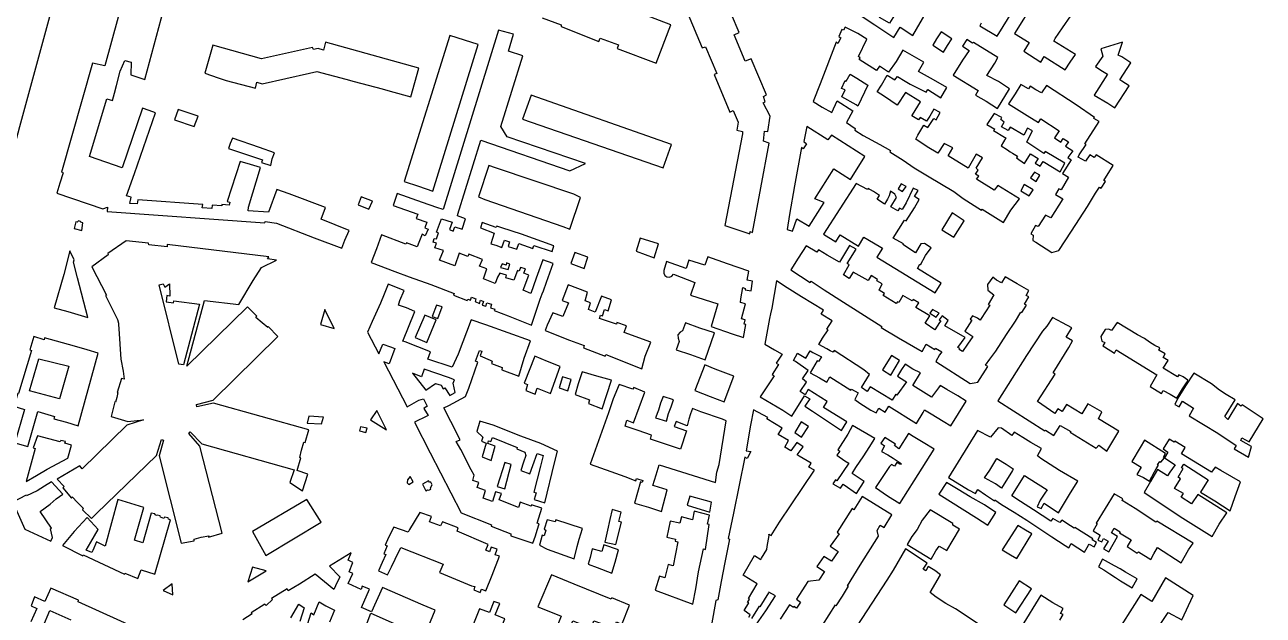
# Model space of a CAD drawing. Extents: x 144 to 1672, y -10 to 1743.
# Drawn here: x 671 to 1672, y 562 to 1038 of the extents above; entities that cross this region are included whole.
import ezdxf

# ---------------------------------------------------------------- set-up
doc = ezdxf.new("R2010")
doc.units = 0

msp = doc.modelspace()

# ---------------------------------------------------------------- linework, layer by layer
at = {"layer": ''}
for points in [[(756.350767, 1081.24081), (735.644156, 1005.376998), (725.798248, 1007.315902), (700.559188, 919.496016), (701.836166, 918.937555), (699.261359, 910.527894), (696.8663, 902.377583), (733.908397, 889.623868), (737.677112, 891.156649), (737.615391, 887.549407), (864.985833, 878.355685), (865.301739, 879.49109), (874.489351, 878.111329), (904.758491, 866.376928), (927.094276, 857.855718), (929.65219, 864.471235), (929.65219, 864.471235)], [(929.65219, 864.471235), (933.160703, 872.321619), (910.485964, 881.461677), (914.03919, 890.886665), (884.548038, 901.943116), (874.543252, 905.415812), (868.015854, 887.143305), (851.615501, 888.148571), (851.896351, 890.978365), (861.400443, 923.020846), (853.466721, 925.516573), (844.978186, 928.011587), (834.53997, 895.730098), (836.571312, 895.131337), (836.011244, 892.65992), (830.251848, 893.181758), (830.191403, 892.065182), (822.460294, 892.706776), (822.099665, 889.97681), (814.428345, 890.458716), (814.749132, 893.329403), (762.271503, 897.14219), (761.834669, 893.694798), (755.795801, 894.077084), (757.011878, 899.298273), (753.168531, 900.116495), (759.5721, 918.190489), (776.560886, 967.209748), (771.416942, 969.225072), (766.117178, 970.942116), (749.631751, 922.779764), (723.248966, 931.920738), (737.183146, 978.689385), (741.784529, 977.212186), (743.424088, 983.190535), (745.119569, 989.248685), (747.975459, 1000.946156), (751.74784, 1009.633605), (756.927982, 1008.156108), (756.543565, 997.952168), (767.905264, 994.139499), (788.808184, 1071.438142)], [(1257.309936, 871.474295), (1259.081765, 870.737966), (1272.673535, 942.791659), (1267.984381, 944.357704), (1268.866603, 952.389048), (1271.417078, 952.268002), (1273.478954, 964.563605), (1267.760787, 975.46817), (1269.457499, 976.14585), (1267.962924, 980.491305), (1270.398421, 981.885072), (1257.995872, 1010.949154), (1253.308884, 1008.93886), (1244.331092, 1030.368543), (1248.439156, 1032.059814), (1235.85719, 1061.503172)], [(1378.434876, 1036.453876), (1388.653593, 1029.827846), (1399.41203, 1048.381589), (1388.693966, 1054.190625), (1381.967016, 1059.34103), (1369.763148, 1039.762223), (1361.686727, 1044.207828), (1365.629485, 1050.475383), (1354.65684, 1057.989896), (1342.977477, 1065.047748), (1337.278771, 1051.530627), (1347.110695, 1045.646203), (1357.935717, 1038.248517), (1373.433322, 1028.105321), (1378.434876, 1036.453876), (1378.434876, 1036.453876)], [(1516.009641, 1008.139203), (1520.291699, 1014.465461), (1502.674928, 1025.200463), (1503.813569, 1027.312357), (1509.833128, 1036.030601), (1516.471844, 1045.700489), (1502.35902, 1055.361004), (1498.125334, 1049.96373), (1486.852886, 1056.616239), (1470.866256, 1031.410417), (1482.876717, 1023.967225), (1478.426717, 1017.053313), (1492.152777, 1008.186295), (1495.032966, 1012.804928), (1511.96723, 1002.129146), (1516.009641, 1008.139203), (1516.009641, 1008.139203)], [(648.740455, 884.996555), (652.755811, 900.471341), (654.013651, 901.510469), (654.809689, 904.902792), (654.215425, 905.80317), (656.194988, 913.199309), (659.070405, 924.050585), (660.998174, 931.630355), (662.060587, 932.970938), (662.616763, 935.631952), (661.807076, 936.75596), (666.926136, 956.259545), (691.899751, 1047.930303)], [(1089.222359, 1043.900008), (1104.606553, 1038.35201), (1104.48218, 1037.100754), (1135.014439, 1024.763543), (1136.149517, 1027.712643), (1150.875104, 1022.12507), (1149.700132, 1019.215904), (1181.302381, 1007.420986), (1193.196707, 1038.286762), (1193.196707, 1038.286762)], [(1193.196707, 1038.286762), (1162.209152, 1050.101321)], [(1206.313864, 1048.564024), (1218.576809, 1019.698591), (1221.028076, 1020.71416), (1230.424908, 999.164517), (1228.053469, 998.149906), (1240.814635, 967.889203), (1243.485597, 969.222978), (1247.464286, 959.87397), (1246.606787, 953.357369), (1250.988755, 952.098822), (1250.947872, 950.205898), (1236.880174, 876.311393), (1256.945719, 869.525657), (1257.309936, 871.474295), (1257.309936, 871.474295)], [(1444.087872, 1039.709325), (1443.033044, 1037.580427), (1457.030709, 1029.081479), (1470.025801, 1050.473002)], [(1083.979751, 806.195906), (1087.593485, 816.87618), (1089.168278, 821.101321), (1090.227308, 823.631361), (1092.621723, 830.546323), (1098.049858, 845.690104), (1089.661258, 848.484419), (1084.333112, 833.73973), (1079.980164, 821.50417), (1073.902491, 824.058812), (1078.355144, 836.133669), (1074.368511, 837.750249), (1075.687443, 841.177231), (1071.540938, 842.37579), (1070.585505, 839.486469), (1069.148827, 839.96518), (1066.314954, 832.274106), (1059.678112, 834.110575), (1060.23393, 836.079074), (1054.922188, 837.798116), (1053.120413, 834.611864), (1051.185942, 829.51078), (1041.819916, 833.242591), (1043.579, 838.802778), (1044.470423, 841.40375), (1038.60801, 843.412455), (1040.881932, 848.860619), (1029.975445, 853.056223), (1029.016613, 851.326421), (1021.981054, 854.000301), (1018.427351, 843.638319), (1006.271711, 848.168848), (1009.405036, 856.039383), (1002.46509, 858.358974), (1003.855938, 861.919635), (1000.914731, 862.882082), (1001.898174, 865.90111), (1003.634224, 865.451184), (1005.265236, 870.33788), (1003.796629, 870.819601), (1007.741789, 881.759144), (1016.433711, 878.912784), (1014.195463, 872.981637), (1017.332096, 871.716736), (1018.499391, 875.218637), (1024.549427, 873.258732), (1027.247914, 881.581521), (1020.767026, 883.979708), (1021.099132, 885.570132), (1039.558128, 945.128082), (1111.467389, 920.366267), (1124.075493, 926.442788), (1060.873898, 947.924164), (1055.837024, 956.380631), (1073.496385, 1013.331565), (1061.88323, 1017.160313), (1066.077184, 1030.698158), (1053.92098, 1034.113074), (1009.102693, 889.203501), (1003.894729, 890.922489), (992.305511, 894.736263), (971.964848, 902.079966), (968.63502, 892.407393), (988.720437, 885.469952), (987.377535, 882.004064), (995.893713, 878.919303), (994.346733, 874.450669), (997.020497, 873.457425), (994.57895, 868.043275), (992.212629, 869.234936), (989.359383, 862.686427), (988.004445, 859.099804), (979.356607, 862.293399), (978.917036, 861.29676), (959.207034, 868.661096), (955.138014, 857.48213), (950.905395, 846.403032), (969.996727, 839.03901), (981.593665, 834.708337), (999.188916, 828.740096), (1018.036783, 821.39616), (1017.581084, 820.081209), (1028.559288, 815.631112), (1028.999, 816.906154), (1031.189807, 815.929124), (1032.049202, 818.339521), (1035.652829, 817.062407), (1034.857429, 814.910425), (1038.421008, 813.373888), (1039.320451, 816.044706), (1041.670854, 814.946854), (1040.735367, 812.037565), (1043.564866, 811.178952), (1044.300669, 813.869812), (1048.107932, 812.731297), (1047.3281, 809.801972), (1050.79612, 808.724501), (1050.436379, 807.72782), (1061.558258, 803.237736), (1080.406052, 795.754102), (1083.979751, 806.195906), (1083.979751, 806.195906)], [(1468.091176, 888.556872), (1474.92532, 897.915333), (1457.57593, 908.571375), (1454.528489, 904.71719), (1440.123954, 913.731245), (1441.981244, 916.21298), (1439.431513, 917.790902), (1441.568533, 920.915118), (1439.996753, 922.583347), (1445.1021, 930.96079), (1439.850801, 933.800393), (1433.574555, 922.672441), (1417.174779, 932.629497), (1421.193391, 938.928946), (1414.010615, 942.519926), (1408.945429, 934.628423), (1400.202817, 939.824762), (1391.041653, 946.102), (1392.747573, 949.182529), (1397.721122, 957.398383), (1400.905337, 955.516786), (1405.670836, 962.768812), (1407.598134, 961.645233), (1410.726393, 967.437225), (1405.726531, 970.22481), (1402.466655, 964.634455), (1399.670591, 960.617491), (1394.543104, 963.603714), (1393.352647, 961.634543), (1387.913882, 964.731689), (1388.473194, 965.728267), (1394.8529, 976.236493), (1382.89833, 983.698621), (1376.083689, 973.454054), (1365.921042, 980.456251), (1360.015633, 984.245156), (1363.439036, 989.596938), (1367.905609, 997.694305), (1374.30193, 993.836299), (1376.430771, 996.572347), (1382.655507, 992.804237), (1386.597838, 990.414341), (1399.602627, 983.866716), (1400.865064, 986.098289), (1411.391152, 979.52499), (1416.228944, 987.656096), (1405.55906, 994.020916), (1393.312673, 1000.623034), (1397.615288, 1008.116778), (1380.576775, 1017.856625), (1375.187647, 1008.71896), (1369.204034, 1000.052589), (1361.866276, 1004.982778), (1359.27796, 1001.344898), (1345.380339, 1010.343728), (1346.27912, 1011.723311), (1344.906627, 1012.828647), (1351.627421, 1026.89008), (1344.289439, 1031.379215), (1334.04205, 1036.568341), (1332.731573, 1034.055395), (1331.278974, 1034.61993), (1328.805419, 1029.041148), (1330.652862, 1027.87071), (1328.219751, 1023.327691), (1326.775357, 1024.327287), (1313.969535, 990.602096), (1308.142801, 976.500289), (1315.464775, 971.925343), (1323.241811, 967.427002), (1327.689236, 977.10599), (1340.341996, 969.02882), (1335.024463, 959.406156), (1342.062984, 954.711611), (1341.7829, 953.376615), (1348.642004, 949.071329), (1362.085403, 941.644361), (1370.77632, 936.823243), (1370.193106, 935.915487), (1380.854723, 928.987872), (1389.956114, 922.907243), (1400.709747, 916.394695), (1421.853964, 903.705064), (1429.366982, 898.057321), (1444.386002, 888.653784), (1444.921334, 889.586513), (1462.023128, 878.687116), (1468.091176, 888.556872), (1468.091176, 888.556872)], [(1416.6853, 1021.549247), (1420.180599, 1027.003772), (1411.522082, 1032.733924), (1407.811132, 1027.06397), (1404.970537, 1021.820657), (1413.649054, 1016.172319), (1416.6853, 1021.549247), (1416.6853, 1021.549247)], [(989.375465, 1003.288215), (914.043605, 1024.222014), (912.348048, 1018.007199), (908.069801, 1019.145954), (904.273541, 1018.382539), (903.575886, 1020.040345), (862.219801, 1010.897162), (822.993523, 1021.957605), (816.519747, 999.277523), (827.131116, 995.584984), (833.815721, 993.494032), (857.449799, 987.091615), (858.430182, 991.926752), (862.684467, 990.757074), (901.130519, 999.371882), (907.074497, 1000.759858), (930.524984, 994.388475), (937.07403, 992.586974), (959.750439, 986.7239), (966.287467, 984.839585), (983.097118, 980.28871), (989.375465, 1003.288215), (989.375465, 1003.288215)], [(1037.454298, 1022.482435), (1026.256072, 1025.955736), (1014.61894, 1029.728621), (977.645739, 911.93993), (989.262856, 908.047309), (1000.680371, 904.095918), (1037.454298, 1022.482435), (1037.454298, 1022.482435)], [(1466.89184, 986.554551), (1457.946054, 992.515355), (1448.560725, 997.531405), (1454.976028, 1007.403974), (1457.504964, 1012.008816), (1437.657703, 1024.164918), (1437.098531, 1023.441754), (1432.509982, 1026.612307), (1428.950872, 1021.259595), (1434.361427, 1017.635593), (1428.837224, 1009.738337), (1421.430902, 997.63306), (1441.481621, 985.266303), (1439.424064, 981.421591), (1448.031236, 976.751198), (1457.212447, 970.651571), (1466.89184, 986.554551), (1466.89184, 986.554551)], [(1563.65387, 989.169501), (1557.720459, 992.844659), (1556.044589, 993.898257), (1564.848817, 1007.778024), (1557.550831, 1012.434774), (1554.837351, 1013.818198), (1558.319262, 1024.328898), (1540.80603, 1018.934403), (1542.295876, 1013.137064), (1536.368314, 1004.79696), (1540.709481, 1001.799166), (1546.012397, 998.429675), (1535.270827, 981.627162), (1546.359751, 975.134405), (1552.077513, 971.242822), (1563.65387, 989.169501), (1563.65387, 989.169501)], [(1344.235571, 972.774802), (1342.87891, 973.619687), (1331.446801, 980.261307), (1334.107978, 985.889886), (1331.015144, 986.945207), (1333.996014, 993.309048), (1334.778122, 992.884559), (1338.201675, 998.526718), (1343.552487, 995.161192), (1352.390737, 989.657461), (1344.235571, 972.774802), (1344.235571, 972.774802)], [(1193.726084, 941.665495), (1080.301551, 981.62301), (1073.278557, 962.035573), (1186.938998, 922.874227), (1193.726084, 941.665495), (1193.726084, 941.665495)], [(1506.671986, 856.186493), (1516.898058, 871.79184), (1530.020094, 891.642615), (1536.364006, 902.408309), (1539.535731, 907.338128), (1541.103888, 906.391355), (1544.523393, 911.933736), (1543.011046, 912.74078), (1550.800547, 924.851856), (1537.030447, 933.466437), (1535.340914, 931.21213), (1531.949254, 933.311365), (1528.218691, 928.313978), (1522.301048, 931.602956), (1523.215976, 933.337772), (1528.876096, 941.649074), (1527.770833, 942.367102), (1539.347198, 960.306754), (1535.145383, 962.62294), (1535.704617, 963.467844), (1520.849705, 973.766371), (1496.741314, 989.339327), (1492.778821, 983.503856), (1488.277699, 985.917984), (1483.573258, 988.815182), (1482.350807, 986.720295), (1476.026144, 990.219032), (1471.468082, 982.733399), (1466.031595, 974.643509), (1481.082441, 965.038393), (1490.383697, 959.526447), (1492.173353, 962.444281), (1507.124347, 952.704507), (1503.177974, 947.175369), (1508.452864, 943.634259), (1510.32631, 946.488188), (1514.456088, 943.798838), (1512.235122, 940.423203), (1518.056691, 936.593433), (1513.914834, 931.248002), (1516.819575, 929.222856), (1509.816998, 918.307816), (1514.593232, 915.305806), (1508.624789, 905.072776), (1506.8131, 905.917892), (1504.028737, 901.361076), (1509.922326, 897.865553), (1500.175397, 882.592249), (1495.973397, 884.547209), (1490.173234, 875.568409), (1487.990322, 876.373798), (1484.131126, 869.602277), (1486.062381, 868.414834), (1485.725004, 864.30481), (1488.107114, 862.761896), (1501.174882, 854.46499), (1506.671986, 856.186493), (1506.671986, 856.186493)], [(810.953846, 964.567742), (794.92303, 970.096132), (791.837274, 961.592934), (807.971902, 956.132345), (810.953846, 964.567742), (810.953846, 964.567742)], [(1511.533595, 926.669028), (1495.776106, 935.972152), (1494.765485, 934.432966), (1480.77607, 943.464766), (1482.494204, 947.014285), (1485.506633, 952.656659), (1481.420491, 954.817118), (1478.511898, 949.292441), (1467.386986, 955.659487), (1465.789006, 952.915184), (1460.342248, 955.992375), (1462.451687, 959.821094), (1459.762485, 961.85112), (1460.69328, 963.394339), (1454.428439, 966.794257), (1448.476661, 957.933283), (1455.092533, 954.112088), (1454.07812, 952.966062), (1462.740856, 947.670976), (1463.981836, 946.964854), (1460.039016, 940.575557), (1465.226234, 937.307906), (1467.548511, 935.844852), (1469.296204, 934.743319), (1473.398096, 932.159756), (1472.59915, 930.872922), (1479.087, 926.467044), (1483.768936, 934.227028), (1490.053539, 930.441924), (1487.696579, 926.512545), (1491.642902, 924.119655), (1494.103595, 927.961168), (1507.905838, 919.763675), (1511.533595, 926.669028), (1511.533595, 926.669028)], [(1295.090226, 881.66413), (1305.037864, 875.69682), (1317.125757, 894.816679), (1309.447755, 897.847116), (1324.966942, 922.143128), (1338.305962, 913.533746), (1349.938561, 932.13395), (1322.945102, 949.165275), (1320.157148, 945.400766), (1303.003423, 956.201407), (1300.762102, 944.236188), (1302.684932, 942.183601), (1300.148365, 938.276269), (1298.775763, 939.16906), (1293.171916, 908.198273), (1289.02907, 885.300443), (1287.150815, 873.030687), (1291.572647, 871.671335), (1295.090226, 881.66413), (1295.090226, 881.66413)], [(871.027491, 930.170587), (872.686391, 934.953489), (860.530697, 939.364281), (838.729204, 946.769611), (836.835082, 942.525675), (835.539739, 938.400178), (863.05611, 929.278591), (862.356503, 927.126561), (869.691601, 924.810754), (871.027491, 930.170587), (871.027491, 930.170587)], [(1120.101908, 898.932756), (1114.702834, 901.58584), (1051.333457, 922.803868), (1046.053821, 924.860172), (1037.590902, 899.413022), (1042.71086, 897.317884), (1105.960204, 875.52215), (1111.399489, 873.44581), (1120.101908, 898.932756), (1120.101908, 898.932756)], [(1491.431723, 917.014982), (1486.966523, 919.429092), (1483.914715, 914.840483), (1488.543326, 911.956295), (1491.431723, 917.014982), (1491.431723, 917.014982)], [(1411.733874, 829.851435), (1392.465124, 841.541249), (1394.366813, 844.986896), (1395.04116, 844.578427), (1399.11622, 851.986475), (1403.581912, 858.356547), (1398.127379, 861.842868), (1395.205505, 861.58292), (1390.879012, 854.231878), (1380.772054, 860.866836), (1381.179539, 861.565132), (1372.947427, 865.974898), (1381.939627, 880.561054), (1383.392226, 879.996521), (1390.059381, 890.623347), (1393.982387, 897.29006), (1390.219695, 899.730756), (1393.11989, 904.43819), (1389.101551, 906.496834), (1383.299874, 894.560371), (1380.092016, 889.223445), (1377.977128, 890.363084), (1376.634827, 888.060702), (1371.032497, 891.324577), (1375.558633, 898.817211), (1374.310731, 901.600888), (1370.619833, 903.938768), (1369.60416, 900.323032), (1368.261665, 897.645455), (1365.772924, 893.595403), (1359.871531, 897.437194), (1361.836936, 900.592429), (1356.917068, 903.707273), (1352.559667, 906.181203), (1352.116176, 905.317281), (1342.9823, 910.315247), (1316.601783, 869.224764), (1326.409675, 863.169716), (1329.944986, 868.804836), (1344.696737, 859.71476), (1349.194805, 866.952954), (1361.600457, 859.571419), (1364.182094, 857.944583), (1359.735884, 850.647487), (1406.776477, 822.000784), (1411.733874, 829.851435), (1411.733874, 829.851435)], [(1383.462322, 907.844832), (1379.447972, 909.902477), (1376.803649, 906.015158), (1380.498537, 903.676277), (1383.462322, 907.844832), (1383.462322, 907.844832)], [(1485.905517, 905.18914), (1478.74296, 909.298996), (1475.974383, 904.390926), (1482.849495, 900.165463), (1485.905517, 905.18914), (1485.905517, 905.18914)], [(952.044381, 895.960295), (942.829912, 899.453539), (940.34792, 893.003629), (949.143332, 889.597413), (952.044381, 895.960295), (952.044381, 895.960295)], [(1430.227962, 880.113317), (1420.559886, 886.400794), (1412.142978, 872.83316), (1421.867062, 866.795122), (1430.227962, 880.113317), (1430.227962, 880.113317)], [(717.920892, 878.43106), (716.344505, 878.889886), (716.105375, 879.587515), (714.253569, 880.027523), (713.235258, 879.071096), (712.121767, 879.311154), (710.741988, 873.990261), (717.079581, 872.372469), (717.920892, 878.43106), (717.920892, 878.43106)], [(1098.615868, 859.780633), (1072.532659, 869.380439), (1056.489591, 874.390932), (1052.466904, 875.748086), (1052.059206, 874.633683), (1040.554, 878.828597), (1039.298457, 874.474567), (1050.448397, 870.228944), (1047.673866, 861.501062), (1051.600942, 860.502188), (1056.461529, 858.546884), (1058.659894, 864.544908), (1062.862176, 863.14675), (1061.766521, 859.241677), (1068.778479, 857.245357), (1070.257569, 861.649166), (1081.695064, 857.736685), (1082.394852, 860.246948), (1097.216537, 855.237082), (1098.615868, 859.780633), (1098.615868, 859.780633)], [(807.832429, 621.66376), (807.833052, 622.880156), (813.633551, 624.670343), (819.61329, 625.724018), (819.453038, 624.567575), (830.475074, 627.7511), (812.35404, 698.173609), (803.410353, 708.223681), (804.508717, 709.61813), (813.911563, 699.847225), (888.716677, 679.001459), (885.226932, 668.839012), (895.305858, 662.037401), (899.679357, 675.408525), (891.051337, 678.342671), (894.06618, 688.66502), (893.268064, 689.004702), (894.664102, 694.903355), (896.62319, 701.299651), (897.696779, 701.079571), (900.571848, 711.262289), (823.515942, 732.846625), (810.119122, 729.903808), (809.720864, 731.638297), (823.098046, 735.198802), (875.460312, 786.631768), (867.733038, 794.767311), (867.373357, 793.890373), (862.749218, 797.699589), (857.810048, 802.086728), (858.628827, 803.122092), (851.056862, 810.560048), (801.885553, 762.612986), (816.182228, 815.759818), (843.945048, 812.41772), (855.474389, 831.962938), (862.352996, 842.363132), (874.374314, 848.336166), (867.022635, 849.455543), (868.117128, 851.089481), (786.06999, 861.057261), (786.068936, 859.003661), (771.301453, 860.725557), (770.982781, 861.981032), (752.850597, 863.884271), (738.09693, 853.62782), (738.375779, 852.550984), (725.095334, 843.031198), (737.06184, 819.946495), (736.123717, 819.687531), (745.980659, 800.329926), (746.637809, 797.519609), (746.796862, 796.344044), (747.014553, 792.756615), (748.594595, 768.281221), (750.521573, 758.753637), (751.136906, 752.236279), (749.225268, 752.75515), (745.671104, 741.516046), (746.18992, 741.376078), (745.22994, 737.411062), (744.194234, 733.664619), (743.815158, 733.884343), (740.839499, 722.147006), (754.308583, 718.113724), (766.826469, 719.462405), (753.349092, 715.104661), (717.260204, 679.746922), (715.505152, 682.05987), (697.226856, 671.486904), (702.783914, 665.56473), (701.565918, 664.388874), (708.678353, 655.955277), (709.173866, 657.070635), (713.598148, 652.70371), (718.158028, 648.117188), (717.482737, 646.682607), (724.751597, 639.723772), (728.800932, 643.627333), (777.333142, 690.598818), (781.506838, 703.511022), (782.999395, 703.032281), (779.568162, 690.218485), (797.405713, 619.636457), (807.832429, 621.66376), (807.832429, 621.66376)], [(1183.179663, 861.591425), (1168.413541, 865.983581), (1165.199128, 855.641381), (1179.74517, 850.172643), (1183.179663, 861.591425), (1183.179663, 861.591425)], [(713.431629, 833.909728), (710.388671, 846.606098), (710.868709, 848.678413), (707.224162, 855.776084), (702.412605, 836.585661), (694.743288, 809.842882), (705.726226, 806.847653), (721.98494, 802.056559), (713.431629, 833.909728), (713.431629, 833.909728)], [(1125.996515, 850.599267), (1115.433124, 854.470389), (1112.438992, 845.602916), (1123.141952, 841.472279), (1125.996515, 850.599267), (1125.996515, 850.599267)], [(1253.639262, 796.203395), (1252.442022, 796.586188), (1253.25806, 800.073301), (1250.133222, 800.986946), (1253.516124, 812.997489), (1249.521292, 814.191976), (1249.826114, 817.072651), (1251.383411, 826.120475), (1253.334934, 825.541714), (1253.246573, 824.464068), (1258.191497, 823.518561), (1259.277112, 831.216517), (1254.747254, 832.074), (1256.311609, 839.311697), (1238.87606, 845.379627), (1222.917146, 851.047659), (1220.738383, 844.352116), (1207.688361, 848.305331), (1205.593439, 841.649661), (1189.650459, 847.257812), (1187.435519, 840.064355), (1187.4423, 837.711391), (1188.279571, 835.88288), (1189.875579, 834.765455), (1191.95109, 834.680575), (1193.947226, 835.481836), (1195.352974, 836.964938), (1212.520761, 830.245539), (1209.106878, 820.10301), (1231.068204, 812.996984), (1225.698407, 794.842617), (1242.774719, 788.755908), (1251.981477, 785.781565), (1253.639262, 796.203395), (1253.639262, 796.203395)], [(1438.327627, 749.10976), (1441.241699, 749.718966), (1449.286946, 762.387722), (1447.527304, 763.538158), (1450.886631, 768.470876), (1455.739515, 774.883661), (1464.487679, 788.378287), (1471.693747, 799.139557), (1476.02416, 806.352894), (1476.758447, 806.0811), (1480.585222, 811.891699), (1479.140713, 812.667776), (1482.464663, 818.671217), (1480.325833, 819.823842), (1482.606944, 823.733303), (1473.201872, 829.178449), (1463.465559, 834.714569), (1460.393735, 830.013207), (1456.283675, 832.239541), (1453.359098, 834.504186), (1449.001429, 828.633986), (1449.45015, 824.099469), (1454.126188, 820.291235), (1449.51212, 812.564144), (1450.860908, 811.934802), (1444.097932, 801.251142), (1443.191132, 799.799714), (1440.996687, 801.472253), (1437.046148, 803.430082), (1435.164777, 800.687916), (1436.545359, 799.789136), (1430.765192, 790.89514), (1433.310932, 789.318215), (1435.693042, 787.776299), (1437.217264, 786.767681), (1432.879262, 780.331683), (1428.7651, 774.515241), (1426.203465, 776.233872), (1426.638896, 776.947122), (1425.154505, 777.786084), (1431.062022, 785.940599), (1414.709876, 795.389722), (1417.222587, 799.481675), (1412.450787, 803.352824), (1410.046322, 800.196812), (1411.259284, 799.333042), (1410.296633, 797.940517), (1406.621497, 792.062984), (1398.753086, 797.412551), (1402.428262, 803.369912), (1391.251577, 809.973485), (1393.560657, 813.932824), (1389.063659, 816.614381), (1388.300707, 815.467227), (1380.7551, 819.83174), (1377.395318, 814.007932), (1376.290026, 814.676066), (1375.311425, 813.314483), (1364.857106, 819.745056), (1365.855831, 821.430934), (1361.502481, 824.023609), (1364.003733, 829.124403), (1359.554539, 831.621331), (1360.177717, 832.623866), (1355.186056, 835.842525), (1352.621503, 831.843403), (1340.391174, 838.634116), (1337.311142, 833.497693), (1332.682577, 836.472689), (1337.400557, 844.45418), (1335.724683, 845.504786), (1342.971192, 857.289836), (1337.488459, 860.265269), (1329.430713, 846.575714), (1319.622713, 852.421211), (1312.47612, 856.52508), (1311.241797, 854.633762), (1302.399411, 859.862088), (1296.059964, 850.041369), (1290.207559, 840.389038), (1305.86084, 830.24675), (1306.579896, 831.411886), (1317.041928, 824.453437), (1332.611463, 814.454884), (1363.690811, 794.736217), (1363.275341, 794.034932), (1377.097415, 785.581966), (1396.306617, 774.52083), (1399.654487, 780.466383), (1406.445743, 776.165122), (1407.12486, 777.283381), (1412.064795, 774.375082), (1410.335196, 771.828421), (1407.314962, 766.546277), (1435.078312, 748.570577), (1438.327627, 749.10976), (1438.327627, 749.10976)], [(1062.944749, 845.102357), (1060.274978, 846.096597), (1060.170294, 844.325443), (1056.73021, 845.39292), (1055.379505, 842.276289), (1061.581377, 840.632631), (1062.944749, 845.102357), (1062.944749, 845.102357)], [(1335.396064, 717.838379), (1316.622164, 729.362307), (1319.558294, 734.085689), (1304.064473, 743.8537), (1301.703373, 739.642926), (1297.669347, 742.249409), (1302.905996, 749.797563), (1299.65828, 752.393667), (1304.251976, 759.298527), (1293.829952, 766.443561), (1292.233813, 767.307527), (1295.457924, 773.201253), (1302.169407, 769.012788), (1305.856597, 775.040992), (1307.991292, 773.610962), (1314.914703, 770.165796), (1312.53389, 766.431014), (1311.54825, 766.916479), (1305.775655, 757.231176), (1313.409288, 753.28472), (1319.239064, 749.88901), (1321.759775, 754.010892), (1338.745972, 743.405912), (1339.161393, 744.013397), (1344.476507, 741.074972), (1341.859423, 735.820563), (1345.953148, 732.873778), (1354.787326, 727.197415), (1359.176783, 724.960958), (1361.358032, 728.715802), (1366.441483, 725.46616), (1369.273874, 730.269425), (1391.726667, 716.33977), (1397.103785, 725.396625), (1398.278272, 727.35483), (1403.65714, 724.199836), (1413.373246, 718.167784), (1419.466256, 714.371796), (1431.921821, 734.390559), (1425.250334, 738.743647), (1416.316112, 743.915142), (1410.893332, 747.054192), (1409.439443, 745.095132), (1403.935409, 737.624944), (1388.624972, 746.961778), (1394.86886, 757.245563), (1388.715631, 760.36004), (1382.451008, 764.194032), (1379.706791, 760.097209), (1376.359108, 754.523858), (1382.408306, 750.908507), (1383.541445, 750.062738), (1375.688693, 739.174074), (1375.078421, 739.997623), (1372.126266, 735.155503), (1354.333876, 745.919553), (1351.873314, 742.340477), (1347.20492, 745.486128), (1353.688393, 755.958385), (1349.175914, 759.588918), (1325.087511, 775.23673), (1324.236661, 773.925974), (1322.030018, 775.157465), (1319.149032, 776.806409), (1312.732435, 780.051742), (1315.748665, 785.305946), (1320.206523, 791.962407), (1319.272801, 792.505722), (1323.583074, 799.355844), (1314.760747, 804.783732), (1316.65426, 807.845207), (1298.881876, 818.695064), (1287.146717, 825.933567), (1278.543976, 831.473106), (1274.764894, 809.637806), (1273.720793, 805.071122), (1273.020363, 801.302553), (1269.181902, 780.434211), (1277.018767, 775.840042), (1283.107888, 772.250611), (1278.294523, 765.074443), (1280.177976, 764.072625), (1275.056725, 755.830898), (1276.604932, 754.8991), (1265.308445, 737.943196), (1283.583749, 727.083098), (1291.013353, 722.226695), (1301.204028, 738.831918), (1305.513489, 736.272194), (1301.558904, 730.303002), (1307.723705, 726.402199), (1331.141573, 710.801625), (1335.396064, 717.838379), (1335.396064, 717.838379)], [(799.235791, 763.710996), (795.587972, 764.430329), (779.479308, 828.354693), (782.668896, 829.170307), (784.160349, 826.539178), (787.989549, 829.267367), (788.263823, 819.261657), (785.869208, 819.761816), (785.152164, 814.73994), (791.190809, 813.919595), (791.331337, 815.533068), (812.293024, 812.772215), (799.235791, 763.710996), (799.235791, 763.710996)], [(1083.767619, 625.568822), (1085.067166, 630.112427), (1086.582577, 635.293557), (1085.169856, 635.792213), (1088.820292, 647.987229), (1080.531463, 650.762537), (1080.211605, 649.705962), (1071.40404, 652.779896), (1069.988874, 648.495794), (1054.505282, 654.841146), (1056.339926, 659.862453), (1051.359268, 661.180186), (1048.884541, 653.329265), (1041.350138, 656.183018), (1043.408866, 662.300862), (1036.472904, 664.616459), (1037.852056, 668.720964), (1033.027268, 670.43776), (1034.246773, 674.562303), (1031.618629, 678.908345), (1023.356805, 695.45515), (1019.751735, 701.714595), (1022.86189, 703.307589), (1015.293581, 717.900217), (1009.539649, 729.104176), (1013.827395, 730.915098), (1027.122713, 738.302461), (1029.756453, 744.897986), (1037.263148, 765.901156), (1035.271862, 766.779295), (1038.501278, 775.227547), (1040.237324, 774.768641), (1038.89822, 770.922563), (1046.991158, 767.550635), (1048.643222, 766.772455), (1048.083459, 764.898754), (1056.930773, 761.506483), (1056.411008, 759.792421), (1070.342573, 754.723136), (1074.652697, 769.071198), (1079.74097, 783.058633), (1043.736743, 796.052261), (1031.660683, 800.103776), (1021.260745, 772.386473), (1016.373755, 761.746764), (996.827044, 768.432471), (999.001423, 774.350681), (978.477443, 782.274239), (976.585823, 782.91284), (986.301218, 806.703904), (979.429471, 809.697018), (972.972397, 811.832756), (974.207703, 815.63897), (977.660529, 823.868573), (964.750801, 828.977253), (961.397791, 820.807471), (958.424407, 813.494659), (951.67932, 798.809573), (947.966815, 790.122084), (957.046337, 772.519126), (960.43913, 780.429443), (966.636791, 778.353708), (970.064703, 776.89707), (965.572058, 764.682535), (961.230166, 766.258387), (979.963332, 729.776904), (989.393924, 735.213425), (993.142479, 736.347074), (996.244799, 730.42816), (993.489677, 728.435838), (996.879553, 722.850062), (995.785611, 722.294812), (985.816539, 717.577028), (998.660335, 692.816465), (1023.550166, 644.313559), (1048.096623, 634.59578), (1047.856545, 633.439379), (1063.919052, 627.392094), (1063.698625, 625.63896), (1081.633238, 619.810245), (1083.767619, 625.568822), (1083.767619, 625.568822)], [(1172.512, 770.794361), (1176.920316, 782.033032), (1155.362453, 789.776493), (1157.337042, 795.2767), (1149.467318, 798.05079), (1149.247014, 796.536148), (1135.494821, 801.127361), (1136.174793, 803.917038), (1137.870844, 803.298493), (1139.446084, 808.39976), (1142.355361, 807.441323), (1145.309485, 816.129201), (1137.220385, 819.202762), (1131.873182, 806.211327), (1126.629507, 808.346443), (1128.08922, 813.88583), (1123.823104, 815.343892), (1125.802519, 822.477599), (1110.238942, 828.504667), (1105.290964, 815.671689), (1110.550717, 813.756096), (1105.903034, 802.757036), (1097.75007, 805.829633), (1093.222671, 795.887247), (1091.683711, 791.483467), (1111.333565, 783.561363), (1123.030335, 779.310473), (1122.430691, 777.496667), (1140.085445, 770.79098), (1140.604974, 772.046026), (1169.776631, 760.591613), (1172.512, 770.794361), (1172.512, 770.794361)], [(1008.208266, 810.539453), (1003.822355, 811.896794), (1000.289262, 802.811066), (1004.874643, 801.25405), (1008.208266, 810.539453), (1008.208266, 810.539453)], [(913.358314, 808.395704), (910.083204, 796.45895), (921.042062, 793.205295), (913.358314, 808.395704), (913.358314, 808.395704)], [(1003.397164, 799.998497), (994.234834, 803.989647), (986.370357, 785.817601), (995.855922, 781.686583), (1003.397164, 799.998497), (1003.397164, 799.998497)], [(1410.09691, 805.467499), (1404.614174, 808.44293), (1402.50917, 805.484343), (1407.608633, 802.328493), (1410.09691, 805.467499), (1410.09691, 805.467499)], [(1555.185495, 710.210337), (1538.725833, 720.169421), (1541.562653, 725.835836), (1530.086453, 732.146188), (1525.256797, 724.320413), (1513.082609, 731.642954), (1509.407669, 726.142611), (1506.028022, 728.327659), (1503.58332, 724.536028), (1489.458433, 734.056858), (1503.862946, 756.283896), (1502.306789, 757.282553), (1514.726619, 777.688503), (1517.806815, 783.152227), (1512.671332, 786.122491), (1517.221461, 793.706922), (1509.679629, 797.649333), (1501.635142, 802.116876), (1497.105232, 795.051323), (1493.578729, 791.026744), (1480.556493, 771.219822), (1457.507198, 734.72077), (1495.545318, 710.418369), (1495.936775, 710.99693), (1502.791932, 706.765487), (1507.781343, 714.779774), (1516.460258, 709.886818), (1516.008942, 709.333233), (1537.061318, 696.529892), (1538.982413, 698.898838), (1545.641711, 694.115679), (1555.185495, 710.210337), (1555.185495, 710.210337)], [(1228.385906, 789.480724), (1216.649098, 793.492142), (1205.111892, 797.564329), (1202.657882, 791.187243), (1200.641711, 790.232321), (1198.888334, 788.020956), (1199.086521, 785.309661), (1199.923411, 782.738738), (1197.465186, 775.923595), (1208.902799, 772.230645), (1220.898809, 767.74012), (1228.385906, 789.480724), (1228.385906, 789.480724)], [(1604.279697, 740.230972), (1606.724601, 744.419752), (1610.012054, 749.302617), (1611.066882, 751.432517), (1607.240373, 753.972032), (1603.764699, 755.697114), (1602.546459, 754.036291), (1591.098509, 760.953325), (1595.244858, 767.277665), (1591.222703, 769.683565), (1592.82084, 772.741201), (1587.721254, 775.660553), (1588.476623, 777.591034), (1584.394328, 779.474086), (1580.056922, 782.031822), (1576.050986, 784.936649), (1570.412647, 788.041878), (1553.93299, 797.921138), (1549.463284, 791.503168), (1547.220665, 792.63489), (1544.302795, 792.402876), (1540.839292, 786.683894), (1541.611687, 782.865679), (1543.97801, 781.675018), (1542.40009, 779.131273), (1543.780675, 778.233491), (1551.79696, 773.253062), (1553.103445, 775.763018), (1585.9429, 755.767066), (1580.465813, 746.335062), (1589.814882, 740.638487), (1591.069353, 742.90599), (1596.819535, 739.962357), (1602.006834, 736.844385), (1604.279697, 740.230972), (1604.279697, 740.230972)], [(681.408721, 725.943419), (694.917781, 722.030854), (694.361946, 720.038407), (704.602631, 717.341918), (714.00905, 714.54707), (730.340214, 773.193082), (721.33295, 776.007683), (711.252018, 778.882706), (686.939455, 785.433172), (686.479723, 784.037399), (678.150864, 786.573247), (675.135759, 775.752972), (676.352988, 775.433032), (665.989246, 740.541084), (665.290844, 740.740018), (662.176188, 730.37781), (670.588827, 727.763084), (662.899403, 700.741904), (673.283647, 697.786894), (681.408721, 725.943419), (681.408721, 725.943419)], [(1378.097852, 767.168888), (1371.570002, 771.407152), (1364.255719, 759.779794), (1370.847381, 755.440714), (1378.097852, 767.168888), (1378.097852, 767.168888)], [(698.992328, 736.179461), (674.799555, 742.828657), (682.348631, 768.593597), (706.617669, 762.781571), (698.992328, 736.179461), (698.992328, 736.179461)], [(1085.14588, 744.989393), (1095.844709, 740.579353), (1103.786852, 762.339681), (1093.54694, 766.549912), (1083.183232, 770.640465), (1074.662337, 748.901389), (1077.292204, 747.923136), (1075.816789, 742.901647), (1083.407052, 740.007952), (1085.14588, 744.989393), (1085.14588, 744.989393)], [(1244.150302, 754.634283), (1229.049543, 760.301876), (1220.581477, 763.814691), (1212.516148, 743.11116), (1224.83122, 738.122535), (1236.208749, 734.010515), (1244.150302, 754.634283), (1244.150302, 754.634283)], [(1018.814142, 741.495882), (1017.325164, 748.970639), (1018.380254, 751.600465), (1013.499627, 753.39712), (993.853274, 760.362279), (991.535, 754.045996), (984.383789, 756.919511), (995.225523, 743.182369), (1002.963829, 748.789391), (1007.557276, 747.395022), (1009.032621, 744.478511), (1010.485831, 745.107419), (1014.39029, 738.907695), (1018.814142, 741.495882), (1018.814142, 741.495882)], [(1112.710407, 751.931399), (1105.658625, 754.107353), (1102.76431, 745.299699), (1109.855874, 742.864279), (1112.710407, 751.931399), (1112.710407, 751.931399)], [(1145.136731, 751.475758), (1133.459345, 754.611028), (1121.582539, 758.044758), (1118.168856, 748.301375), (1115.693838, 739.871697), (1127.450431, 735.52099), (1126.514912, 732.551828), (1137.513172, 728.281337), (1145.136731, 751.475758), (1145.136731, 751.475758)], [(1662.449503, 697.87597), (1653.754589, 702.708062), (1654.733587, 704.850974), (1660.66716, 701.482158), (1671.976485, 720.175355), (1654.990579, 731.379034), (1653.916375, 730.391697), (1651.207222, 732.435702), (1643.373413, 719.540317), (1640.947878, 722.032219), (1649.25298, 735.5181), (1642.050593, 739.807591), (1636.759689, 743.262892), (1630.048757, 748.543012), (1615.983222, 757.04798), (1609.232449, 746.808357), (1603.044591, 736.801946), (1600.57531, 731.771978), (1604.082803, 729.821365), (1606.687599, 734.47008), (1615.653467, 728.732786), (1612.221663, 722.557762), (1635.149363, 708.455255), (1650.12024, 698.534854), (1648.54232, 695.991108), (1660.181888, 689.11888), (1662.449503, 697.87597), (1662.449503, 697.87597)], [(1190.274677, 662.863393), (1179.65105, 666.038038), (1178.537597, 666.356924), (1181.232198, 674.886281), (1183.826856, 683.115331), (1229.262266, 668.862581), (1230.260302, 677.013615), (1232.099537, 683.210405), (1237.897244, 718.603645), (1234.768547, 719.780726), (1217.412761, 725.728876), (1210.556842, 728.463531), (1208.918228, 724.318247), (1207.562896, 719.954285), (1206.382647, 714.534497), (1197.335749, 717.906908), (1195.721164, 713.921271), (1205.785833, 710.448553), (1200.952611, 695.662691), (1176.640823, 703.766788), (1177.572467, 706.969453), (1166.641852, 710.82779), (1156.118074, 714.12113), (1157.697236, 719.082695), (1162.976856, 716.987477), (1172.217705, 741.656914), (1163.17102, 745.448429), (1162.531665, 744.033786), (1151.413377, 747.745531), (1146.605833, 736.348403), (1142.772234, 725.009651), (1128.002593, 683.5031), (1136.251375, 680.469369), (1144.540206, 677.695064), (1155.917665, 673.444337), (1164.884797, 670.190708), (1165.364667, 671.944708), (1170.408986, 670.2278), (1170.009108, 668.793078), (1168.532495, 669.231894), (1163.702008, 651.995275), (1175.079978, 648.740417), (1185.579757, 645.347303), (1190.274677, 662.863393), (1190.274677, 662.863393)], [(1191.200288, 724.546832), (1193.338393, 729.787513), (1195.293086, 735.406479), (1186.824663, 738.22079), (1184.889968, 732.681643), (1183.290515, 727.062497), (1180.776725, 720.865056), (1189.604429, 718.150347), (1191.200288, 724.546832), (1191.200288, 724.546832)], [(912.33591, 721.500327), (900.557555, 722.323609), (899.081852, 716.744315), (910.720557, 716.02089), (912.33591, 721.500327), (912.33591, 721.500327)], [(955.470248, 726.779888), (950.46114, 719.308457), (963.193689, 711.150395), (955.470248, 726.779888), (955.470248, 726.779888)], [(1256.252665, 559.85815), (1257.339292, 561.721603), (1252.303866, 565.225679), (1256.130896, 571.520243), (1255.165156, 571.895934), (1256.739086, 574.435691), (1255.809341, 574.953058), (1263.000028, 586.832942), (1252.362166, 593.399331), (1251.635976, 593.896637), (1260.760585, 609.806902), (1265.784196, 606.616162), (1266.323499, 607.509972), (1270.681854, 614.714315), (1271.07826, 617.16287), (1272.511701, 625.974269), (1272.404521, 627.125858), (1274.315779, 625.858595), (1280.93517, 636.72893), (1309.387673, 678.588736), (1304.707042, 681.219499), (1306.472809, 684.246114), (1296.784537, 690.074591), (1295.364034, 690.962417), (1300.217038, 697.597724), (1294.946068, 701.00313), (1290.108968, 694.246076), (1285.228978, 697.294046), (1288.141443, 702.574249), (1279.857717, 707.522892), (1283.093379, 712.588387), (1270.799515, 720.026752), (1271.562467, 721.17191), (1259.874661, 727.352657), (1257.665126, 715.112998), (1254.038306, 694.436134), (1257.897673, 693.717697), (1254.797465, 688.155194), (1253.037821, 689.304635), (1243.690677, 644.071277), (1239.55698, 623.471501), (1240.446781, 622.895279), (1236.689224, 604.143351), (1233.791517, 588.694912), (1231.077829, 574.050655), (1229.536775, 573.361918), (1221.951401, 531.15516)], [(947.611757, 712.513471), (942.427413, 713.595812), (941.411952, 710.409158), (946.711902, 709.041367), (947.611757, 712.513471), (947.611757, 712.513471)], [(1099.18486, 684.593533), (1101.520737, 694.111954), (1087.992789, 700.125012), (1071.890318, 706.072529), (1049.514767, 714.91307), (1038.831405, 718.347192), (1036.396339, 709.997323), (1041.099852, 705.29099), (1040.180198, 702.123243), (1043.96724, 700.466848), (1040.55291, 689.467154), (1047.963579, 686.613465), (1051.218443, 697.991433), (1045.32024, 700.266585), (1045.84022, 702.398752), (1047.771745, 701.740172), (1049.110605, 705.108273), (1069.035844, 697.125154), (1068.735904, 695.989738), (1075.172761, 693.336122), (1075.989641, 690.664423), (1073.971134, 685.145275), (1071.792421, 678.553509), (1079.286856, 675.596), (1081.585437, 682.430188), (1085.066968, 692.154579), (1089.987655, 690.640299), (1087.70412, 682.008952), (1082.312848, 660.905904), (1084.304367, 660.485782), (1082.764785, 654.866605), (1091.233391, 652.410523), (1099.18486, 684.593533), (1099.18486, 684.593533)], [(1304.48827, 713.967485), (1298.578894, 717.815269), (1293.345621, 709.062691), (1298.656298, 705.25313), (1304.48827, 713.967485), (1304.48827, 713.967485)], [(1346.4693, 664.968924), (1349.521114, 669.558537), (1339.813256, 676.115463), (1342.729409, 680.801936), (1349.236306, 690.240395), (1353.358956, 697.040724), (1358.088509, 704.236894), (1339.948679, 714.642892), (1336.241094, 707.754539), (1328.036234, 695.189645), (1329.708122, 694.149018), (1327.211773, 690.835391), (1333.855232, 686.312677), (1336.923687, 684.408184), (1327.392765, 670.082736), (1326.259625, 670.929503), (1324.190403, 667.702471), (1330.239601, 664.088116), (1332.308823, 667.31415), (1333.258553, 666.854647), (1343.249641, 659.977261), (1346.4693, 664.968924), (1346.4693, 664.968924)], [(1530.806685, 618.199812), (1531.377894, 619.043712), (1535.296409, 616.901297), (1537.333833, 620.394776), (1533.694685, 622.473186), (1534.20997, 623.233295), (1519.669813, 632.448994), (1519.086715, 631.771742), (1516.241779, 633.674122), (1509.199256, 638.366675), (1507.681463, 636.326816), (1501.851681, 639.721529), (1500.345775, 637.510032), (1486.228713, 646.727513), (1475.886318, 653.497303), (1468.675982, 657.850667), (1478.894601, 674.475844), (1482.785042, 672.073002), (1497.225377, 662.790497), (1495.555527, 660.001323), (1491.692962, 654.453178), (1489.255415, 649.041012), (1492.372052, 647.693303), (1494.852968, 652.052702), (1506.563928, 644.295325), (1516.291361, 660.46074), (1522.139549, 669.679014), (1507.259934, 678.530665), (1492.185116, 688.118838), (1489.40816, 690.266659), (1492.803864, 696.089453), (1484.152876, 700.954457), (1477.696813, 705.086908), (1470.594168, 709.281557), (1468.66499, 706.725018), (1460.513495, 712.686419), (1457.675653, 712.844531), (1451.56885, 705.2579), (1441.141982, 710.739491), (1417.632924, 672.802748), (1433.709363, 662.756042), (1439.299914, 659.867367), (1441.233477, 663.196251), (1447.609527, 658.704609), (1454.644068, 654.015054), (1455.007611, 654.645519), (1460.354252, 650.905792), (1470.569242, 644.769708), (1480.867823, 638.181551), (1501.173595, 624.975447), (1511.791192, 617.794397), (1514.923617, 616.095433), (1516.689545, 619.438373), (1527.622595, 612.510619), (1530.806685, 618.199812), (1530.806685, 618.199812)], [(680.40433, 674.305517), (689.016589, 679.562832), (705.725393, 688.482144), (708.640529, 698.944243), (703.316739, 700.521599), (703.756483, 701.856515), (699.973058, 702.775491), (699.533314, 701.440575), (681.139238, 706.372469), (677.805357, 696.608094), (679.22212, 696.209219), (672.031831, 669.585926), (680.40433, 674.305517), (680.40433, 674.305517)], [(1396.242617, 680.406407), (1406.061405, 695.685667), (1397.071391, 701.031816), (1388.947306, 705.949441), (1385.292399, 708.429002), (1377.510657, 695.905798), (1373.891747, 698.52604), (1374.654701, 699.673192), (1366.175591, 705.015092), (1362.788531, 700.495501), (1365.900733, 698.277659), (1363.499635, 693.900261), (1368.583314, 691.096665), (1372.960493, 688.265487), (1379.424535, 684.12804), (1378.781421, 683.167427), (1375.816621, 684.831379), (1374.050852, 681.803766), (1371.50112, 683.380695), (1369.835759, 681.568427), (1358.455461, 664.628521), (1368.31099, 658.047571), (1378.158715, 651.815876), (1396.242617, 680.406407), (1396.242617, 680.406407)], [(1583.975044, 677.31607), (1585.516954, 679.689199), (1587.346529, 682.61101), (1586.624276, 683.001541), (1588.33804, 685.810651), (1589.167952, 685.202529), (1592.059495, 688.59878), (1591.377316, 689.302621), (1592.955435, 692.236533), (1575.969308, 703.003154), (1572.493703, 697.0387), (1565.782306, 685.745313), (1573.283902, 681.165287), (1569.93199, 675.114956), (1575.075717, 672.649607), (1579.963795, 669.801209), (1583.975044, 677.31607), (1583.975044, 677.31607)], [(1636.237631, 635.202553), (1642.548685, 644.146182), (1619.166308, 658.946431), (1613.985597, 651.498024), (1605.710102, 656.950575), (1607.523669, 659.791567), (1600.217471, 664.015253), (1605.067058, 671.793122), (1603.223585, 672.927635), (1607.210679, 680.037375), (1606.009513, 680.54989), (1607.85909, 683.559501), (1627.466699, 671.017345), (1621.342643, 660.895146), (1632.866429, 653.967096), (1645.287711, 645.891046), (1649.340906, 657.398337), (1653.673743, 669.372485), (1646.550952, 673.208908), (1637.716589, 678.533018), (1633.011982, 681.116886), (1630.247838, 677.07695), (1605.855563, 691.750984), (1608.983583, 697.07299), (1600.480431, 702.242263), (1599.89321, 701.302575), (1595.86708, 703.751387), (1590.977491, 695.802906), (1594.891803, 693.242389), (1592.059495, 688.59878), (1600.909689, 683.008231), (1596.376413, 677.168052), (1594.658517, 674.086527), (1586.486619, 679.180792), (1580.873681, 669.477437), (1575.648401, 660.732832), (1606.950793, 640.008219), (1630.768236, 625.202756), (1636.237631, 635.202553), (1636.237631, 635.202553)], [(1064.127286, 683.336196), (1058.92326, 684.953401), (1052.878242, 665.524106), (1059.091914, 663.528194), (1064.127286, 683.336196), (1064.127286, 683.336196)], [(1460.532703, 664.27208), (1455.497162, 667.553629), (1446.638661, 672.500565), (1450.968527, 678.637209), (1456.768936, 688.086012), (1464.198657, 683.45014), (1469.964371, 679.656317), (1469.205361, 678.415361), (1460.532703, 664.27208), (1460.532703, 664.27208)], [(984.778034, 669.365802), (982.56489, 673.4931), (980.232607, 671.002629), (979.892068, 668.531096), (981.448, 667.095371), (984.778034, 669.365802), (984.778034, 669.365802)], [(693.414743, 624.254), (691.801844, 631.349637), (692.460689, 631.848229), (683.498785, 645.285066), (691.35701, 651.220317), (696.420328, 655.422716), (701.603278, 659.406523), (692.479825, 669.157333), (686.778284, 665.751557), (680.83706, 661.96871), (672.444922, 657.866808), (672.125942, 658.524563), (661.362074, 652.850247), (670.99427, 631.101862), (691.976288, 621.26514), (693.414743, 624.254), (693.414743, 624.254)], [(996.573431, 662.842718), (997.527216, 662.503956), (999.064423, 663.47908), (998.965106, 664.396166), (1000.359318, 666.727459), (999.166974, 668.880461), (998.009483, 668.940924), (997.291583, 670.036946), (992.288916, 667.349267), (995.036242, 661.906513), (996.573431, 662.842718), (996.573431, 662.842718)], [(1455.824681, 644.512796), (1446.635471, 650.602455), (1435.019691, 657.149377), (1425.275597, 663.100617), (1415.938467, 668.726345), (1409.870621, 659.260716), (1440.17594, 640.116211), (1449.429182, 634.353818), (1455.824681, 644.512796), (1455.824681, 644.512796)], [(764.932264, 598.267888), (776.170347, 594.654852), (788.626238, 638.574417), (787.213479, 638.994243), (786.834862, 640.110048), (783.945367, 640.729207), (783.286206, 639.613934), (780.516649, 640.612219), (780.23786, 641.807802), (777.947072, 642.406697), (777.348222, 642.147559), (776.374481, 642.487331), (776.075551, 643.324693), (773.026429, 644.003804), (766.276567, 620.031601), (759.57994, 622.047724), (767.049553, 648.531182), (746.225465, 654.99903), (736.019924, 617.256088), (728.809178, 620.788231), (725.855938, 613.853597), (725.056737, 612.079804), (720.515487, 614.075864), (724.442447, 620.630812), (730.267166, 630.73219), (721.403084, 640.343166), (710.855894, 629.107645), (701.522042, 617.752754), (717.80297, 609.552942), (718.198461, 610.210331), (751.515182, 594.747319), (751.914767, 595.604279), (762.3541, 591.094573), (764.932264, 598.267888), (764.932264, 598.267888)], [(910.580108, 636.61899), (898.970461, 655.120333), (855.13095, 629.053651), (865.802216, 609.795405), (910.580108, 636.61899), (910.580108, 636.61899)], [(1225.985058, 652.800651), (1208.508922, 657.572383), (1206.429761, 650.518553), (1224.623829, 644.709673), (1225.985058, 652.800651), (1225.985058, 652.800651)], [(1316.085445, 553.757583), (1326.184136, 569.998645), (1326.87822, 569.157092), (1332.027164, 576.912852), (1336.661334, 584.907365), (1335.943038, 585.23104), (1346.049934, 601.915148), (1360.902202, 625.50105), (1359.986395, 629.865174), (1362.415515, 634.400221), (1365.591753, 632.519623), (1371.771641, 642.530028), (1347.922371, 657.506162), (1341.047553, 646.683852), (1339.686968, 647.663451), (1327.694894, 628.608387), (1329.087276, 627.360347), (1322.001244, 617.191744), (1328.477274, 613.078237), (1323.136683, 605.21281), (1316.676407, 608.911199), (1311.156096, 600.842299), (1317.460621, 596.979343), (1312.850803, 589.770138), (1303.833599, 588.77688), (1301.492723, 585.084982), (1294.64592, 574.415329), (1297.845932, 572.195445), (1294.594405, 567.335513), (1292.643212, 568.561886), (1292.183836, 567.860623), (1289.091553, 570.004615), (1281.621619, 558.426227)], [(1611.655579, 614.280902), (1615.398322, 619.674443), (1585.922485, 637.399545), (1585.095942, 636.789273), (1568.572904, 647.720309), (1558.00688, 654.279661), (1558.60221, 655.461826), (1551.443573, 659.444954), (1536.870805, 636.015567), (1537.864375, 635.425323), (1534.476747, 629.783136), (1540.066946, 626.200948), (1539.547649, 625.400926), (1538.336627, 622.239315), (1541.421248, 620.723984), (1542.783745, 623.488369), (1546.626357, 621.219263), (1542.907248, 615.208034), (1547.252635, 612.645301), (1550.720357, 618.802347), (1554.220094, 625.124024), (1549.25623, 628.075239), (1551.373627, 631.857062), (1556.261633, 628.862974), (1555.790262, 628.120804), (1565.235092, 622.352331), (1561.919509, 617.102265), (1570.203022, 611.715567), (1571.133597, 612.82771), (1581.08115, 606.66183), (1583.65789, 611.08205), (1586.494491, 616.315397), (1605.591304, 603.981052), (1611.655579, 614.280902), (1611.655579, 614.280902)], [(1039.999302, 582.601257), (1043.586924, 581.244321), (1048.634533, 593.757942), (1054.78127, 609.160812), (1051.093821, 610.437968), (1052.732651, 615.001357), (1047.847817, 616.378912), (1046.572697, 612.772289), (1043.483934, 613.990265), (1045.358373, 618.772066), (1020.373334, 629.428062), (1021.348595, 632.05793), (1008.498595, 636.907138), (1006.860417, 633.620016), (998.01311, 637.032247), (999.691713, 641.316213), (990.185717, 644.530207), (981.768625, 630.663215), (980.769681, 628.551251), (969.132737, 632.722289), (965.001312, 624.393241), (962.327866, 618.216838), (963.884166, 617.498579), (961.290489, 611.201391), (962.723094, 610.563024), (959.73024, 604.207168), (956.81695, 597.332381), (964.171527, 594.060613), (967.284246, 600.655894), (970.376783, 606.812128), (974.943809, 616.177732), (1009.055842, 602.667164), (1006.222453, 595.932036), (1031.890056, 585.316601), (1034.739607, 584.637593), (1034.019819, 582.046511), (1038.920264, 579.971441), (1039.999302, 582.601257), (1039.999302, 582.601257)], [(1153.168691, 636.634563), (1151.177202, 637.113557), (1153.053126, 644.806126), (1145.741926, 647.042084), (1143.965523, 638.831575), (1141.865557, 630.123295), (1139.80911, 620.656619), (1148.697036, 618.619427), (1153.168691, 636.634563), (1153.168691, 636.634563)], [(1213.292393, 582.812004), (1215.530603, 596.482589), (1219.427769, 615.055826), (1221.040052, 614.537112), (1224.219571, 634.704303), (1222.766886, 635.104192), (1224.283324, 642.298012), (1211.907459, 645.493507), (1210.630611, 638.49814), (1201.762866, 640.974379), (1200.383156, 635.773221), (1192.672555, 637.510451), (1190.035557, 624.537579), (1196.931922, 622.839683), (1196.532044, 621.404958), (1198.822801, 620.746196), (1195.104882, 601.456401), (1190.982282, 602.57412), (1188.202619, 591.61401), (1184.02033, 593.09099), (1180.446234, 581.87184), (1210.795441, 570.516607), (1213.292393, 582.812004), (1213.292393, 582.812004)], [(1407.396501, 613.47302), (1410.028878, 617.411241), (1416.13793, 613.755944), (1426.544465, 630.9997), (1421.033906, 634.208649), (1421.130357, 635.494844), (1402.703525, 646.666349), (1396.225138, 638.339491), (1392.301731, 630.896435), (1387.860242, 625.033261), (1384.260683, 618.647774), (1403.653086, 606.765295), (1407.396501, 613.47302), (1407.396501, 613.47302)], [(1117.367308, 617.04086), (1119.022765, 622.899469), (1121.77728, 631.508623), (1100.155136, 638.454832), (1099.715347, 637.032104), (1093.186144, 638.623044), (1090.799318, 630.940716), (1092.148106, 630.311371), (1090.66892, 625.720958), (1089.19626, 626.083936), (1086.853242, 618.21299), (1093.17002, 614.900844), (1114.947413, 607.137305), (1117.367308, 617.04086), (1117.367308, 617.04086)], [(1485.005425, 627.347633), (1479.841922, 630.166237), (1473.561288, 633.915419), (1460.910328, 614.261968), (1467.689842, 610.408752), (1472.88514, 607.321704), (1485.005425, 627.347633), (1485.005425, 627.347633)], [(995.237044, 547.327728), (1002.702475, 565.679611), (992.957375, 569.651108), (960.039192, 583.958361), (951.100178, 564.171311), (943.21087, 567.683838), (949.437176, 582.567778), (943.738615, 584.982533), (942.819184, 582.252848), (932.320242, 587.280471), (936.068367, 595.370227), (933.258966, 596.507235), (936.052952, 604.239247), (932.249944, 605.895651), (934.883341, 611.813629), (917.179759, 601.119611), (925.665232, 592.625443), (922.07316, 585.292984), (920.658675, 582.344024), (905.776944, 594.827934), (892.856427, 586.683004), (883.824982, 581.266235), (882.927661, 582.741539), (870.350591, 574.955665), (871.204334, 574.118018), (866.020956, 569.298), (865.063621, 570.49393), (853.91989, 563.503617), (854.597966, 562.587231), (847.183449, 557.927014)], [(1148.19085, 604.430068), (1150.806385, 614.453267), (1139.029575, 618.306052), (1137.434326, 613.105004), (1129.640006, 615.041852), (1127.944154, 608.246271), (1126.30891, 602.886585), (1133.679727, 600.151663), (1145.555958, 595.582359), (1148.19085, 604.430068), (1148.19085, 604.430068)], [(1496.540868, 518.057718), (1423.302565, 566.775864), (1415.477489, 571.020778), (1407.573036, 576.151834), (1402.713339, 579.865369), (1411.226475, 594.260198), (1406.426421, 597.524663), (1401.139505, 600.975976), (1399.169886, 597.385671), (1397.106928, 598.60811), (1400.414419, 603.637649), (1382.76605, 615.062215), (1372.782605, 597.821235), (1367.721357, 589.837918), (1343.601974, 552.659852)], [(1569.972868, 590.874305), (1560.667607, 596.387257), (1556.322218, 598.945), (1551.713379, 601.47893), (1546.801308, 604.241525), (1542.124667, 606.875275), (1538.708741, 600.534597), (1543.169956, 598.123479), (1548.077815, 594.922824), (1552.434998, 592.01183), (1556.592763, 589.403291), (1566.113451, 583.671699), (1569.972868, 590.874305), (1569.972868, 590.874305)], [(865.955503, 597.358954), (855.09626, 600.294245), (851.142637, 588.438659), (865.955503, 597.358954), (865.955503, 597.358954)], [(1111.373956, 511.314283), (1098.160942, 516.582776), (1113.90792, 556.953281), (1128.992629, 551.106068), (1131.027357, 557.124142), (1137.204986, 554.888762), (1147.265312, 550.718535), (1149.343629, 556.11791), (1153.645345, 554.023192), (1159.672437, 569.6257), (1145.346216, 575.692052), (1144.826685, 574.436008), (1114.917, 586.689102), (1096.767661, 594.112509), (1085.550523, 568.448205), (1089.106156, 566.976533), (1104.402164, 560.645247), (1087.820409, 519.179517), (1096.767495, 515.746281), (1093.712888, 505.703347), (1107.580389, 500.214988), (1111.373956, 511.314283), (1111.373956, 511.314283)], [(1571.933034, 528.942892), (1595.113228, 563.825375), (1606.090617, 557.738798), (1615.249048, 577.394042), (1592.92819, 591.792615), (1582.029669, 572.499487), (1573.155673, 578.382425), (1550.214276, 542.148716)], [(797.206511, 534.694417), (714.095817, 572.404383), (714.296074, 573.740421), (692.056631, 583.358259), (687.189511, 572.577842), (678.701673, 576.448916), (675.967829, 569.255722), (680.668595, 566.981176), (675.721583, 556.082052)], [(790.156467, 586.995068), (782.857343, 581.637287), (790.650773, 577.966144), (790.156467, 586.995068), (790.156467, 586.995068)], [(1484.543663, 582.835172), (1474.636158, 589.258485), (1462.23685, 569.98309), (1472.020545, 563.412156), (1484.543663, 582.835172), (1484.543663, 582.835172)], [(899.369769, 554.120375), (902.360144, 563.426916), (904.582573, 561.844164), (908.854805, 572.324533), (914.353375, 569.093629), (921.188944, 565.591619), (917.144589, 555.823607)], [(1058.978361, 558.59592), (1051.049034, 561.907894), (1054.881457, 570.934605), (1050.156475, 572.691265), (1046.507679, 563.704377), (1038.534274, 566.678098), (1027.939519, 540.475627), (1038.183429, 536.264389), (1047.904072, 531.29704), (1058.978361, 558.59592), (1058.978361, 558.59592)], [(1262.332813, 554.32089), (1269.926122, 565.192728), (1277.827316, 577.12813), (1272.464395, 580.250192), (1272.08489, 579.627718), (1265.193868, 568.349393), (1264.415801, 568.868679), (1258.403561, 558.886128)], [(1507.657292, 557.623335), (1510.150222, 562.058565), (1508.234749, 562.892758), (1510.376202, 566.881126), (1501.972599, 571.589339), (1492.184645, 577.632405), (1476.209749, 552.012421)], [(685.466587, 551.93093), (691.133328, 565.301393), (708.16905, 557.898485)], [(885.985206, 559.541639), (892.429036, 570.49987), (896.730254, 567.435223), (893.22412, 556.447547)], [(946.871577, 553.152072), (950.700491, 563.115776), (984.065517, 548.412138)]]:
    msp.add_lwpolyline(points, dxfattribs=at)

doc.saveas('drawing.dxf')
